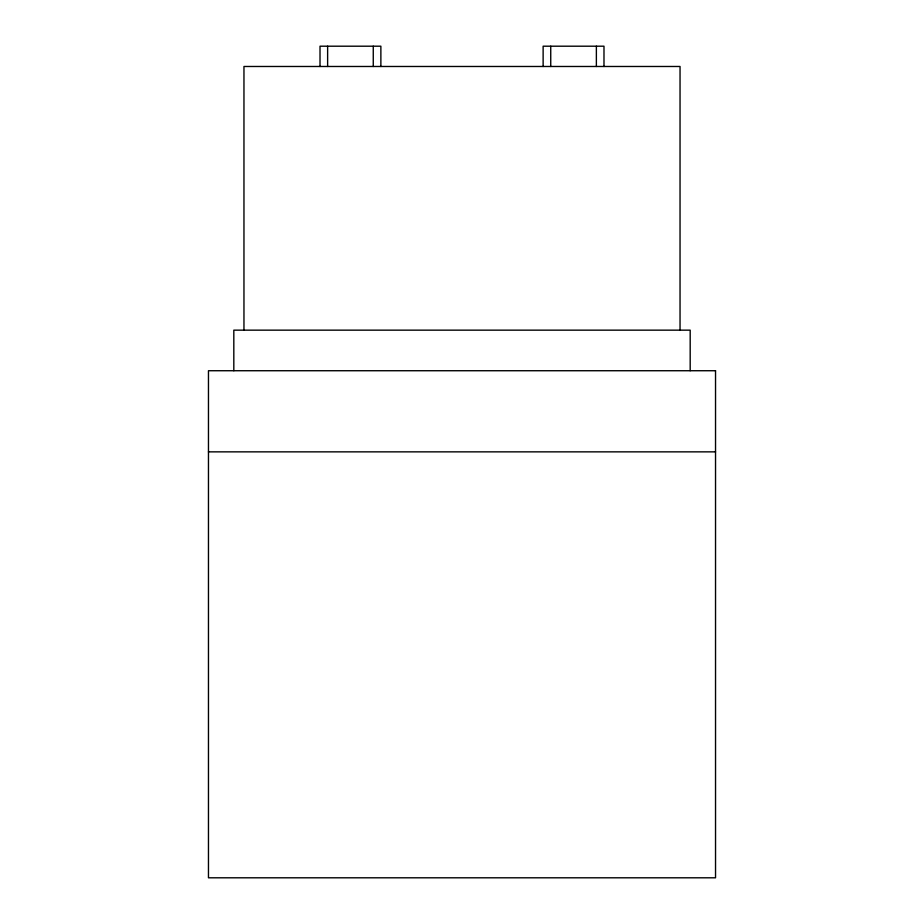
<?xml version="1.0" encoding="UTF-8"?>
<svg xmlns="http://www.w3.org/2000/svg" width="924" height="924" viewBox="0 0 924 924"><rect width="100%" height="100%" fill="white"/><g stroke="black" fill="none" stroke-linecap="round" stroke-linejoin="round"><path stroke-width="1.39" d="M208.466 451.859L715.534 451.859M690.182 370.732L690.182 330.157L233.818 330.157L233.818 370.732M680.041 330.157L680.041 66.482L243.959 66.482L243.959 330.157M603.984 66.482L603.984 46.2L543.127 46.2L543.127 66.482M596.373 46.2L596.373 66.482M550.739 46.2L550.739 66.482M380.873 66.482L380.873 46.2L320.016 46.2L320.016 66.482M373.261 46.2L373.261 66.482M327.627 46.2L327.627 66.482M715.534 370.732L208.466 370.732L208.466 877.8L715.534 877.8L715.534 370.732"/></g></svg>
